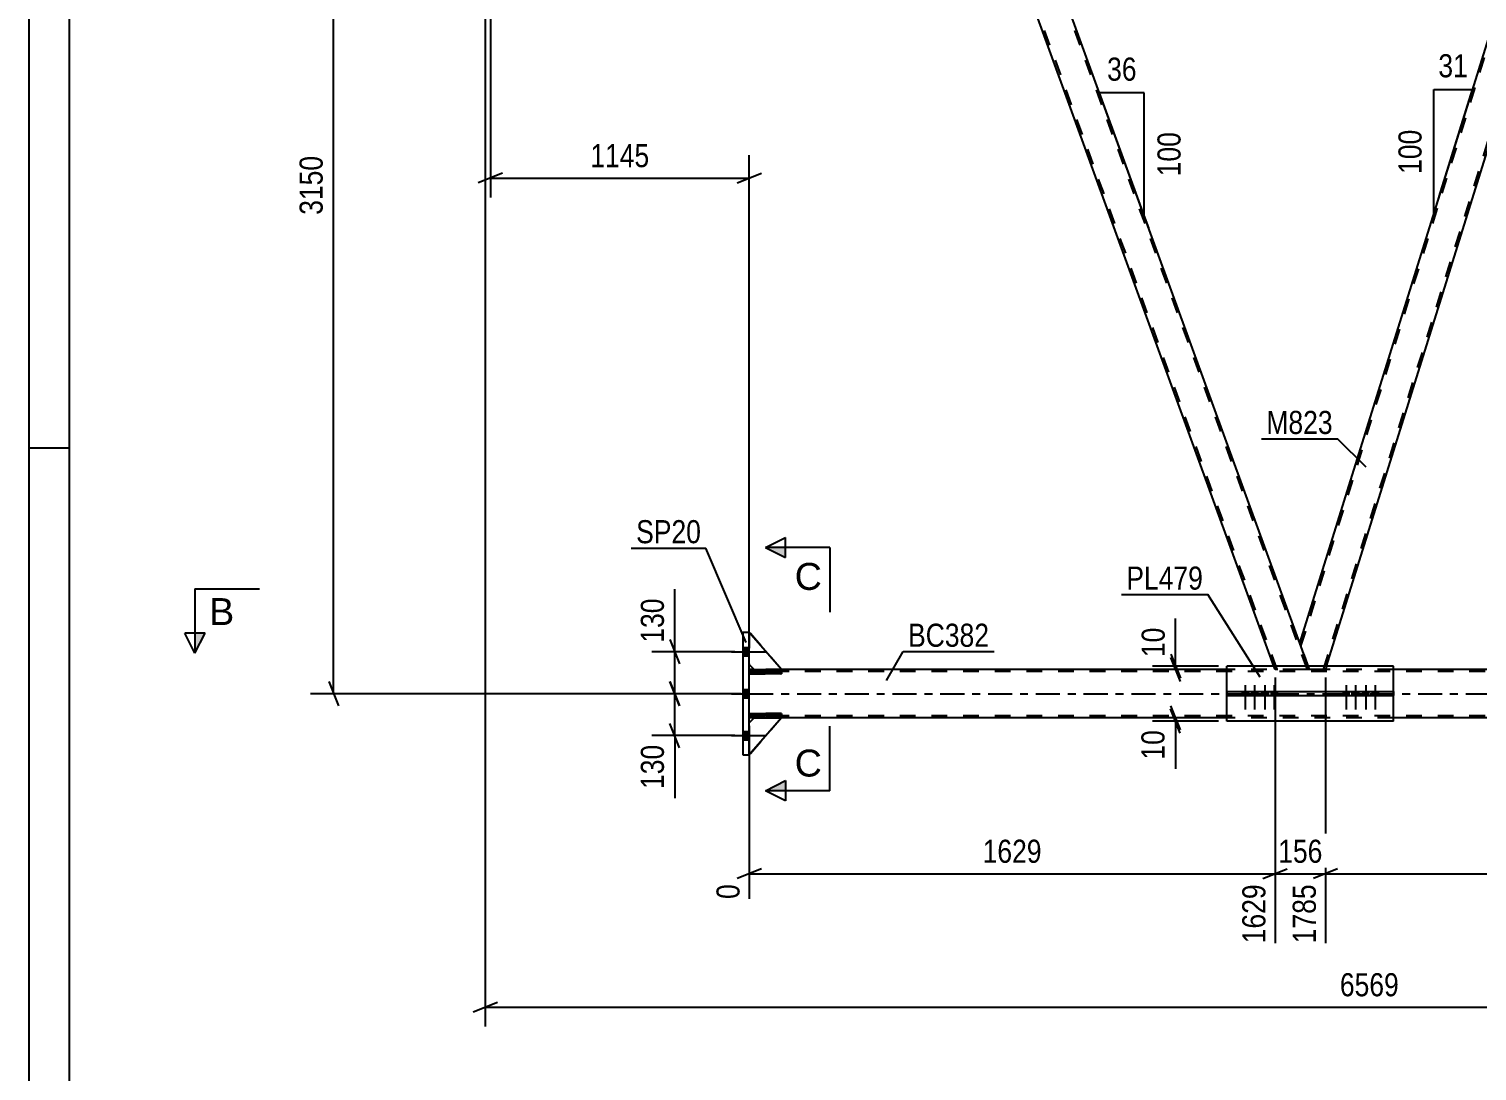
# Model space of a CAD drawing. Header units: millimetres. Extents: x 0 to 841, y 0 to 594.
# Drawn here: x 0 to 179.4, y 220.8 to 349.9 of the extents above; entities that cross this region are included whole.
import ezdxf

# ---------------------------------------------------------------- set-up
doc = ezdxf.new("R2010")
doc.units = ezdxf.units.MM
doc.linetypes.add('DXK_LINE_DOT2', pattern=[3.9198, 1.9599, -1.9599])
doc.linetypes.add('DXK_LINE_DOT3', pattern=[5.9187, 2.979, -0.9799, 0.9799, -0.9799])
doc.styles.add('Arial', font='ARIAL.TTF', dxfattribs={"height": 0.2})
doc.styles.add('Arial Narrow', font='ARIALN.TTF', dxfattribs={"height": 0.2})

# ---------------------------------------------------------------- blocks, each defined once
blk = doc.blocks.new('Unknown-570369591-1113')
at = {"color": 5, "linetype": 'Continuous'}
for p, q in [((0, 594), (0, 0)), ((5, 589), (5, 5)), ((5, 298), (0, 298))]:
    blk.add_line(p, q, dxfattribs=at)
blk = doc.blocks.new('Part-570369591-2662 - 2634')
at = {"color": 7, "linetype": 'DXK_LINE_DOT2'}
for p, q in [((114.61, 391.58), (110.35, 391.58)), ((110.5, 391.18), (110.35, 391.58)), ((154.65, 270.58), (110.61, 391.58)), ((158.39, 270.58), (114.35, 391.58)), ((114.75, 391.18), (114.61, 391.58)), ((158.65, 270.58), (157.47, 273.83)), ((154.39, 270.58), (154.24, 270.99)), ((158.65, 270.58), (154.39, 270.58))]:
    blk.add_line(p, q, dxfattribs=at)
at = {"color": 2, "linetype": 'Continuous'}
for p, q in [((154.24, 270.99), (110.5, 391.18)), ((157.47, 273.83), (114.75, 391.18))]:
    blk.add_line(p, q, dxfattribs=at)
blk = doc.blocks.new('Part-570369591-2764 - 2634')
at = {"color": 2, "linetype": 'Continuous'}
for p, q in [((89.24, 270.34), (93.24, 270.34)), ((89.24, 270.02), (89.24, 270.34)), ((93.24, 270.02), (89.24, 270.02)), ((93.24, 270.34), (93.24, 270.02))]:
    blk.add_line(p, q, dxfattribs=at)
at = {"color": 7, "linetype": 'DXK_LINE_DOT2'}
blk.add_line((89.84, 270.02), (89.84, 270.34), dxfattribs=at)
blk = doc.blocks.new('Part-570369591-2701 - 2634')
at = {"color": 2, "linetype": 'Continuous'}
for p, q in [((89.24, 275.18), (88.44, 275.18)), ((88.44, 275.18), (88.44, 259.98)), ((89.24, 259.98), (89.24, 275.18)), ((88.44, 259.98), (89.24, 259.98))]:
    blk.add_line(p, q, dxfattribs=at)
blk = doc.blocks.new('Part-570369591-2770 - 2634')
at = {"color": 2, "linetype": 'Continuous'}
for p, q in [((93.24, 270.58), (89.24, 275.18)), ((89.24, 271.18), (89.84, 270.58)), ((89.84, 270.58), (93.24, 270.58))]:
    blk.add_line(p, q, dxfattribs=at)
at = {"color": 7, "linetype": 'DXK_LINE_DOT2'}
blk.add_line((89.24, 275.18), (89.24, 271.18), dxfattribs=at)
blk = doc.blocks.new('Part-570369591-2771 - 2634')
at = {"color": 2, "linetype": 'Continuous'}
for p, q in [((89.24, 263.98), (89.84, 264.58)), ((93.24, 264.58), (89.24, 259.98)), ((89.84, 264.58), (93.24, 264.58))]:
    blk.add_line(p, q, dxfattribs=at)
at = {"color": 7, "linetype": 'DXK_LINE_DOT2'}
blk.add_line((89.24, 259.98), (89.24, 263.98), dxfattribs=at)
blk = doc.blocks.new('Part-570369591-2664 - 2634')
at = {"color": 7, "linetype": 'DXK_LINE_DOT2'}
for p, q in [((93.24, 270.58), (89.24, 275.18)), ((89.24, 275.18), (89.24, 271.18)), ((89.24, 271.18), (89.84, 270.58)), ((89.84, 270.58), (93.24, 270.58))]:
    blk.add_line(p, q, dxfattribs=at)
blk = doc.blocks.new('Part-570369591-2665 - 2634')
at = {"color": 7, "linetype": 'DXK_LINE_DOT2'}
for p, q in [((89.24, 263.98), (89.84, 264.58)), ((93.24, 264.58), (89.24, 259.98)), ((89.24, 259.98), (89.24, 263.98)), ((89.84, 264.58), (93.24, 264.58))]:
    blk.add_line(p, q, dxfattribs=at)
blk = doc.blocks.new('Part-570369591-2666 - 2634')
at = {"color": 7, "linetype": 'DXK_LINE_DOT2'}
for p, q in [((93.24, 265.14), (89.24, 265.14)), ((89.24, 265.14), (89.24, 264.82)), ((89.24, 264.82), (93.24, 264.82)), ((89.84, 264.82), (89.84, 265.14)), ((93.24, 264.82), (93.24, 265.14))]:
    blk.add_line(p, q, dxfattribs=at)
blk = doc.blocks.new('Part-570369591-2676 - 2634')
at = {"color": 2, "linetype": 'Continuous'}
for p, q in [((89.84, 270.58), (89.24, 270.58)), ((148.4, 270.58), (93.24, 270.58)), ((231.22, 270.58), (169.06, 270.58)), ((89.84, 264.58), (89.24, 264.58)), ((148.4, 264.58), (93.24, 264.58)), ((231.22, 264.58), (169.06, 264.58))]:
    blk.add_line(p, q, dxfattribs=at)
at = {"color": 7, "linetype": 'DXK_LINE_DOT2'}
for p, q in [((89.24, 264.58), (89.24, 270.58)), ((262.73, 270.34), (89.24, 270.34)), ((93.24, 270.58), (89.84, 270.58)), ((169.06, 270.58), (148.4, 270.58)), ((262.73, 264.82), (89.24, 264.82)), ((93.24, 264.58), (89.84, 264.58)), ((169.06, 264.58), (148.4, 264.58))]:
    blk.add_line(p, q, dxfattribs=at)
at = {"color": 7, "linetype": 'DXK_LINE_DOT3'}
blk.add_line((89.24, 267.58), (262.73, 267.58), dxfattribs=at)
blk = doc.blocks.new('Bolt-570369591-2864 - 2634')
at = {"linetype": 'Continuous'}
for points in [[(151.04, 267.83), (150.32, 267.83), (150.32, 267.35), (151.04, 267.35)], [(152.21, 267.83), (151.49, 267.83), (151.49, 267.35), (152.21, 267.35)], [(153.48, 267.83), (152.76, 267.83), (152.76, 267.35), (153.48, 267.35)], [(154.64, 267.83), (153.92, 267.83), (153.92, 267.35), (154.64, 267.35)]]:
    blk.add_hatch(color=1, dxfattribs=at).paths.add_polyline_path(points)
at = {"color": 1, "linetype": 'Continuous'}
for p, q in [((150.32, 267.83), (150.32, 267.35)), ((150.68, 268.63), (150.68, 265.63)), ((151.04, 267.83), (151.04, 267.35)), ((151.49, 267.83), (151.49, 267.35)), ((151.85, 268.63), (151.85, 265.63)), ((152.21, 267.83), (152.21, 267.35)), ((152.76, 267.83), (152.76, 267.35)), ((153.12, 268.63), (153.12, 265.63)), ((153.48, 267.83), (153.48, 267.35)), ((153.92, 267.83), (153.92, 267.35)), ((154.28, 268.63), (154.28, 265.63)), ((154.64, 267.83), (154.64, 267.35))]:
    blk.add_line(p, q, dxfattribs=at)
blk = doc.blocks.new('Part-570369591-2781 - 2634')
at = {"color": 2, "linetype": 'Continuous'}
for p, q in [((169.06, 270.99), (148.4, 270.99)), ((148.4, 267.83), (148.4, 270.99)), ((169.06, 267.83), (169.06, 270.99)), ((148.4, 264.19), (148.4, 267.35)), ((169.06, 264.19), (169.06, 267.35)), ((169.06, 264.19), (148.4, 264.19))]:
    blk.add_line(p, q, dxfattribs=at)
at = {"color": 7, "linetype": 'DXK_LINE_DOT2'}
for p, q in [((148.4, 267.35), (148.4, 267.83)), ((169.06, 267.35), (169.06, 267.83))]:
    blk.add_line(p, q, dxfattribs=at)
blk = doc.blocks.new('Part-570369591-2721 - 2634')
at = {"color": 2, "linetype": 'Continuous'}
for p, q in [((157.47, 273.83), (194.04, 391.18)), ((197.03, 387.33), (195.63, 391.18)), ((160.77, 270.99), (197.03, 387.33)), ((158.5, 270.99), (157.47, 273.83))]:
    blk.add_line(p, q, dxfattribs=at)
at = {"color": 7, "linetype": 'DXK_LINE_DOT2'}
for p, q in [((157.6, 273.46), (194.42, 391.58)), ((194.04, 391.18), (194.17, 391.58)), ((195.49, 391.58), (194.17, 391.58)), ((195.63, 391.18), (195.49, 391.58)), ((160.39, 270.58), (196.9, 387.7)), ((158.65, 270.58), (158.5, 270.99)), ((160.77, 270.99), (160.64, 270.58)), ((160.64, 270.58), (158.65, 270.58))]:
    blk.add_line(p, q, dxfattribs=at)
blk = doc.blocks.new('Part-570369591-2762 - 2634')
at = {"color": 7, "linetype": 'DXK_LINE_DOT2'}
for p, q in [((93.24, 270.34), (89.24, 270.34)), ((89.24, 270.34), (89.24, 270.02)), ((89.24, 270.02), (93.24, 270.02)), ((89.84, 270.02), (89.84, 270.34)), ((93.24, 270.02), (93.24, 270.34))]:
    blk.add_line(p, q, dxfattribs=at)
blk = doc.blocks.new('Part-570369591-2763 - 2634')
at = {"color": 2, "linetype": 'Continuous'}
for p, q in [((89.24, 265.14), (93.24, 265.14)), ((89.24, 264.82), (89.24, 265.14)), ((93.24, 264.82), (89.24, 264.82)), ((93.24, 265.14), (93.24, 264.82))]:
    blk.add_line(p, q, dxfattribs=at)
at = {"color": 7, "linetype": 'DXK_LINE_DOT2'}
blk.add_line((89.84, 264.82), (89.84, 265.14), dxfattribs=at)
blk = doc.blocks.new('Part-570369591-2829 - 2634')
at = {"color": 2, "linetype": 'Continuous'}
for p, q in [((148.4, 267.83), (169.06, 267.83)), ((148.4, 267.83), (148.4, 267.35)), ((148.4, 267.35), (169.06, 267.35)), ((153.58, 267.35), (153.58, 267.83)), ((163.89, 267.83), (163.89, 267.35)), ((169.06, 267.83), (169.06, 267.35))]:
    blk.add_line(p, q, dxfattribs=at)
blk = doc.blocks.new('Bolt-570369591-2852 - 2634')
at = {"linetype": 'Continuous'}
for points in [[(89.24, 272.26), (89.24, 273.3), (88.44, 273.3), (88.44, 272.26)], [(89.24, 272.26), (89.24, 273.3), (88.44, 273.3), (88.44, 272.26)], [(89.24, 272.26), (89.24, 273.3), (88.44, 273.3), (88.44, 272.26)], [(89.24, 267.06), (89.24, 268.1), (88.44, 268.1), (88.44, 267.06)], [(89.24, 267.06), (89.24, 268.1), (88.44, 268.1), (88.44, 267.06)], [(89.24, 261.86), (89.24, 262.9), (88.44, 262.9), (88.44, 261.86)], [(89.24, 261.86), (89.24, 262.9), (88.44, 262.9), (88.44, 261.86)], [(89.24, 261.86), (89.24, 262.9), (88.44, 262.9), (88.44, 261.86)]]:
    blk.add_hatch(color=1, dxfattribs=at).paths.add_polyline_path(points)
at = {"color": 1, "linetype": 'Continuous'}
for p, q in [((87.04, 272.78), (91.24, 272.78)), ((87.04, 272.78), (91.24, 272.78)), ((87.04, 272.78), (91.24, 272.78)), ((88.44, 273.3), (89.24, 273.3)), ((88.44, 273.3), (89.24, 273.3)), ((88.44, 273.3), (89.24, 273.3)), ((88.44, 272.26), (89.24, 272.26)), ((88.44, 272.26), (89.24, 272.26)), ((88.44, 272.26), (89.24, 272.26)), ((87.04, 267.58), (91.24, 267.58)), ((87.04, 267.58), (91.24, 267.58)), ((88.44, 268.1), (89.24, 268.1)), ((88.44, 268.1), (89.24, 268.1)), ((88.44, 267.06), (89.24, 267.06)), ((88.44, 267.06), (89.24, 267.06)), ((87.04, 262.38), (91.24, 262.38)), ((87.04, 262.38), (91.24, 262.38)), ((87.04, 262.38), (91.24, 262.38)), ((88.44, 262.9), (89.24, 262.9)), ((88.44, 262.9), (89.24, 262.9)), ((88.44, 262.9), (89.24, 262.9)), ((88.44, 261.86), (89.24, 261.86)), ((88.44, 261.86), (89.24, 261.86)), ((88.44, 261.86), (89.24, 261.86))]:
    blk.add_line(p, q, dxfattribs=at)
blk = doc.blocks.new('Bolt-570369591-2863 - 2634')
at = {"linetype": 'Continuous'}
for points in [[(163.54, 267.83), (162.82, 267.83), (162.82, 267.35), (163.54, 267.35)], [(164.71, 267.83), (163.99, 267.83), (163.99, 267.35), (164.71, 267.35)], [(165.98, 267.83), (165.26, 267.83), (165.26, 267.35), (165.98, 267.35)], [(167.15, 267.83), (166.43, 267.83), (166.43, 267.35), (167.15, 267.35)]]:
    blk.add_hatch(color=1, dxfattribs=at).paths.add_polyline_path(points)
at = {"color": 1, "linetype": 'Continuous'}
for p, q in [((162.82, 267.83), (162.82, 267.35)), ((163.18, 268.63), (163.18, 265.63)), ((163.54, 267.83), (163.54, 267.35)), ((163.99, 267.83), (163.99, 267.35)), ((164.35, 268.63), (164.35, 265.63)), ((164.71, 267.83), (164.71, 267.35)), ((165.26, 267.83), (165.26, 267.35)), ((165.62, 268.63), (165.62, 265.63)), ((165.98, 267.83), (165.98, 267.35)), ((166.43, 267.83), (166.43, 267.35)), ((166.79, 268.63), (166.79, 265.63)), ((167.15, 267.83), (167.15, 267.35))]:
    blk.add_line(p, q, dxfattribs=at)
blk = doc.blocks.new('StraightDimension-570369591-3029 - 2634')
at = {"color": 7, "linetype": 'Continuous'}
for p, q in [((38.34, 392.08), (37.14, 395.08)), ((56.93, 393.58), (34.89, 393.58)), ((37.74, 267.58), (37.74, 393.58)), ((88.24, 267.58), (34.89, 267.58)), ((37.14, 269.08), (38.34, 266.08))]:
    blk.add_line(p, q, dxfattribs=at)
at = {"color": 0}
blk.add_wipeout([(36.99, 334.83), (32.79, 334.83), (32.79, 326.32), (36.99, 326.32)], dxfattribs=at)
at = {"color": 3, "style": 'Arial Narrow'}
blk.add_text('3150', height=2.863, rotation=90.0002, dxfattribs=at).set_placement((36.39, 326.92))
blk = doc.blocks.new('StraightDimension-570369591-3622 - 2634')
at = {"color": 7, "linetype": 'Continuous'}
for p, q in [((57.17, 390.58), (57.17, 329.07)), ((89.24, 271.58), (89.24, 334.32)), ((58.67, 332.07), (55.67, 330.87)), ((87.74, 330.87), (90.74, 332.07)), ((57.17, 331.47), (89.24, 331.47))]:
    blk.add_line(p, q, dxfattribs=at)
at = {"color": 0}
blk.add_wipeout([(77.46, 332.22), (77.46, 336.42), (68.95, 336.42), (68.95, 332.22)], dxfattribs=at)
at = {"color": 3, "style": 'Arial Narrow'}
blk.add_text('1145', height=2.863, dxfattribs=at).set_placement((69.55, 332.82))
blk = doc.blocks.new('AngleDimension-570369591-3005 - 2634')
at = {"color": 7, "linetype": 'Continuous'}
for p, q in [((174.04, 342.46), (178.86, 342.46)), ((174.04, 327), (178.86, 342.46)), ((174.04, 327), (174.04, 342.46)), ((174.72, 329.17), (178.86, 342.46))]:
    blk.add_line(p, q, dxfattribs=at)
at = {"color": 0}
for points in [[(178.88, 343.36), (178.88, 347.56), (174.02, 347.56), (174.02, 343.36)], [(173.14, 338.07), (168.94, 338.07), (168.94, 331.39), (173.14, 331.39)]]:
    blk.add_wipeout(points, dxfattribs=at)
at = {"color": 3, "style": 'Arial Narrow'}
blk.add_text('31', height=2.863, dxfattribs=at).set_placement((174.62, 343.96))
blk.add_text('100', height=2.863, rotation=90.0002, dxfattribs=at).set_placement((172.54, 331.99))
blk = doc.blocks.new('StraightDimension-570369591-3061 - 2634')
at = {"color": 7, "linetype": 'Continuous'}
for p, q in [((141.44, 266.08), (142.64, 263.08)), ((142.64, 262.69), (141.44, 265.69)), ((147.4, 264.58), (139.19, 264.58)), ((147.4, 264.19), (139.19, 264.19)), ((142.04, 264.19), (142.04, 264.58))]:
    blk.add_line(p, q, dxfattribs=at)
at = {"color": 0}
blk.add_wipeout([(141.29, 263.66), (137.09, 263.66), (137.09, 258.81), (141.29, 258.81)], dxfattribs=at)
at = {"color": 7, "linetype": 'Continuous'}
blk.add_line((142.04, 264.19), (142.04, 258.28), dxfattribs=at)
blk.add_line((142.04, 264.19), (142.04, 258.28), dxfattribs=at)
at = {"color": 3, "style": 'Arial Narrow'}
blk.add_text('10', height=2.863, rotation=90.0002, dxfattribs=at).set_placement((140.69, 259.41))
blk = doc.blocks.new('StraightDimension-570369591-3078 - 2634')
at = {"color": 7, "linetype": 'Continuous'}
for p, q in [((147.4, 270.99), (139.22, 270.99)), ((141.47, 272.49), (142.67, 269.49)), ((142.67, 269.08), (141.47, 272.08)), ((142.07, 270.58), (142.07, 270.99)), ((147.4, 270.58), (139.22, 270.58))]:
    blk.add_line(p, q, dxfattribs=at)
at = {"color": 0}
blk.add_wipeout([(141.32, 276.37), (137.12, 276.37), (137.12, 271.51), (141.32, 271.51)], dxfattribs=at)
at = {"color": 7, "linetype": 'Continuous'}
blk.add_line((142.07, 270.99), (142.07, 276.89), dxfattribs=at)
blk.add_line((142.07, 270.99), (142.07, 276.89), dxfattribs=at)
at = {"color": 3, "style": 'Arial Narrow'}
blk.add_text('10', height=2.863, rotation=90.0002, dxfattribs=at).set_placement((140.72, 272.11))
blk = doc.blocks.new('StraightDimension-570369591-3583 - 2634')
at = {"color": 7, "linetype": 'Continuous'}
for p, q in [((87.44, 272.78), (77.17, 272.78)), ((79.42, 274.28), (80.62, 271.28)), ((80.02, 267.58), (80.02, 272.78)), ((87.44, 267.58), (77.17, 267.58)), ((80.62, 266.08), (79.42, 269.08))]:
    blk.add_line(p, q, dxfattribs=at)
at = {"color": 0}
blk.add_wipeout([(79.27, 279.99), (75.07, 279.99), (75.07, 273.3), (79.27, 273.3)], dxfattribs=at)
at = {"color": 7, "linetype": 'Continuous'}
blk.add_line((80.02, 272.78), (80.02, 280.51), dxfattribs=at)
blk.add_line((80.02, 272.78), (80.02, 280.51), dxfattribs=at)
at = {"color": 3, "style": 'Arial Narrow'}
blk.add_text('130', height=2.863, rotation=90.0002, dxfattribs=at).set_placement((78.67, 273.9))
blk = doc.blocks.new('StraightDimension-570369591-3591 - 2634')
at = {"color": 7, "linetype": 'Continuous'}
for p, q in [((87.44, 267.58), (77.17, 267.58)), ((79.42, 269.08), (80.62, 266.08)), ((80.02, 262.38), (80.02, 267.58)), ((80.62, 260.88), (79.42, 263.88)), ((87.44, 262.38), (77.17, 262.38))]:
    blk.add_line(p, q, dxfattribs=at)
at = {"color": 0}
blk.add_wipeout([(79.27, 261.85), (75.07, 261.85), (75.07, 255.17), (79.27, 255.17)], dxfattribs=at)
at = {"color": 7, "linetype": 'Continuous'}
blk.add_line((80.02, 262.38), (80.02, 254.64), dxfattribs=at)
blk.add_line((80.02, 262.38), (80.02, 254.64), dxfattribs=at)
at = {"color": 3, "style": 'Arial Narrow'}
blk.add_text('130', height=2.863, rotation=90.0002, dxfattribs=at).set_placement((78.67, 255.77))
blk = doc.blocks.new('StraightDimension-570369591-3600 - 2634')
at = {"color": 7, "linetype": 'Continuous'}
for p, q in [((198.19, 390.08), (196.99, 393.08)), ((146.02, 391.58), (199.99, 391.58)), ((197.59, 270.58), (197.59, 391.58)), ((196.99, 272.08), (198.19, 269.08)), ((197.99, 270.58), (199.99, 270.58))]:
    blk.add_line(p, q, dxfattribs=at)
at = {"color": 0}
blk.add_wipeout([(196.84, 335.33), (192.64, 335.33), (192.64, 326.82), (196.84, 326.82)], dxfattribs=at)
at = {"color": 3, "style": 'Arial Narrow'}
blk.add_text('3025', height=2.863, rotation=90.0002, dxfattribs=at).set_placement((196.24, 327.42))
blk = doc.blocks.new('StraightDimension-570369591-3611 - 2634')
at = {"color": 7, "linetype": 'Continuous'}
for p, q in [((56.53, 386.08), (56.53, 226.33)), ((58.03, 229.33), (55.03, 228.13)), ((56.53, 228.73), (275.63, 228.73))]:
    blk.add_line(p, q, dxfattribs=at)
at = {"color": 0}
blk.add_wipeout([(170.34, 229.48), (170.34, 233.68), (161.82, 233.68), (161.82, 229.48)], dxfattribs=at)
at = {"color": 3, "style": 'Arial Narrow'}
blk.add_text('6569', height=2.863, dxfattribs=at).set_placement((162.42, 230.08))
blk = doc.blocks.new('AngleDimension-570369591-3632 - 2634')
at = {"color": 7, "linetype": 'Continuous'}
for p, q in [((138.18, 342.04), (132.64, 342.04)), ((138.18, 326.82), (132.64, 342.04)), ((138.18, 326.82), (138.18, 342.04)), ((138.73, 325.3), (138.18, 326.82))]:
    blk.add_line(p, q, dxfattribs=at)
at = {"color": 0}
for points in [[(137.83, 342.94), (137.83, 347.14), (132.98, 347.14), (132.98, 342.94)], [(143.28, 337.77), (139.08, 337.77), (139.08, 331.09), (143.28, 331.09)]]:
    blk.add_wipeout(points, dxfattribs=at)
at = {"color": 3, "style": 'Arial Narrow'}
blk.add_text('36', height=2.863, dxfattribs=at).set_placement((133.58, 343.54))
blk.add_text('100', height=2.863, rotation=90.0002, dxfattribs=at).set_placement((142.68, 331.69))
blk = doc.blocks.new('StraightDimension-570369591-6553 - 2634')
at = {"color": 7, "linetype": 'Continuous'}
for p, q in [((160.64, 269.58), (160.64, 236.65)), ((239.53, 269.58), (239.53, 236.65)), ((162.14, 245.87), (159.14, 244.67)), ((238.03, 244.67), (241.03, 245.87)), ((160.64, 245.27), (239.53, 245.27))]:
    blk.add_line(p, q, dxfattribs=at)
at = {"color": 0}
blk.add_wipeout([(204.34, 246.02), (204.34, 250.22), (195.83, 250.22), (195.83, 246.02)], dxfattribs=at)
at = {"color": 0, "linetype": 'Continuous'}
blk.add_wipeout([(238.93, 244.57), (234.73, 244.57), (234.73, 236.05), (238.93, 236.05)], dxfattribs=at)
at = {"color": 3, "style": 'Arial Narrow'}
blk.add_text('1972', height=2.863, dxfattribs=at).set_placement((196.43, 246.62))
at = {"color": 3, "linetype": 'Continuous', "style": 'Arial Narrow'}
blk.add_text('3757', height=2.863, rotation=90.0002, dxfattribs=at).set_placement((238.33, 236.65))
blk = doc.blocks.new('StraightDimension-570369591-6554 - 2634')
at = {"color": 7, "linetype": 'Continuous'}
for p, q in [((154.39, 269.58), (154.39, 236.65)), ((160.64, 269.58), (160.64, 236.65)), ((152.89, 244.67), (155.89, 245.87)), ((162.14, 245.87), (159.14, 244.67)), ((154.39, 245.27), (160.64, 245.27))]:
    blk.add_line(p, q, dxfattribs=at)
at = {"color": 0}
blk.add_wipeout([(160.86, 246.02), (160.86, 250.22), (154.18, 250.22), (154.18, 246.02)], dxfattribs=at)
at = {"color": 0, "linetype": 'Continuous'}
blk.add_wipeout([(160.04, 244.57), (155.84, 244.57), (155.84, 236.05), (160.04, 236.05)], dxfattribs=at)
at = {"color": 3, "style": 'Arial Narrow'}
blk.add_text('156', height=2.863, dxfattribs=at).set_placement((154.78, 246.62))
at = {"color": 3, "linetype": 'Continuous', "style": 'Arial Narrow'}
blk.add_text('1785', height=2.863, rotation=90.0002, dxfattribs=at).set_placement((159.44, 236.65))
blk = doc.blocks.new('StraightDimension-570369591-6555 - 2634')
at = {"color": 7, "linetype": 'Continuous'}
for p, q in [((154.39, 269.58), (154.39, 236.65)), ((89.24, 263.58), (89.24, 242.14)), ((90.74, 245.87), (87.74, 244.67)), ((152.89, 244.67), (155.89, 245.87)), ((89.24, 245.27), (154.39, 245.27))]:
    blk.add_line(p, q, dxfattribs=at)
at = {"color": 0}
blk.add_wipeout([(126.07, 246.02), (126.07, 250.22), (117.56, 250.22), (117.56, 246.02)], dxfattribs=at)
at = {"color": 0, "linetype": 'Continuous'}
for points in [[(88.64, 244.57), (84.44, 244.57), (84.44, 241.54), (88.64, 241.54)], [(153.79, 244.57), (149.59, 244.57), (149.59, 236.05), (153.79, 236.05)]]:
    blk.add_wipeout(points, dxfattribs=at)
at = {"color": 3, "style": 'Arial Narrow'}
blk.add_text('1629', height=2.863, dxfattribs=at).set_placement((118.16, 246.62))
at = {"color": 3, "linetype": 'Continuous', "style": 'Arial Narrow'}
for s, height, p in [('0', 2.86, (88.04, 242.14)), ('1629', 2.863, (153.19, 236.65))]:
    blk.add_text(s, height=height, rotation=90.0002, dxfattribs=at).set_placement(p)
blk = doc.blocks.new('Mark-570369591-2672 - 2634')
at = {"color": 0}
blk.add_wipeout([(118.97, 273.39), (118.97, 276.39), (108.92, 276.39), (108.92, 273.39)], dxfattribs=at)
blk.add_wipeout([(118.97, 273.39), (118.97, 276.39), (108.92, 276.39), (108.92, 273.39)], dxfattribs=at)
at = {"color": 30, "linetype": 'Continuous'}
for p, q in [((106.23, 269.2), (108.32, 272.79)), ((108.32, 272.79), (119.57, 272.79))]:
    blk.add_line(p, q, dxfattribs=at)
at = {"color": 3, "style": 'Arial Narrow'}
blk.add_text('BC382', height=2.863, dxfattribs=at).set_placement((108.92, 273.39))
blk = doc.blocks.new('Mark-570369591-2697 - 2634')
at = {"color": 0}
blk.add_wipeout([(83.27, 286.22), (83.27, 289.22), (75.23, 289.22), (75.23, 286.22)], dxfattribs=at)
blk.add_wipeout([(83.27, 286.22), (83.27, 289.22), (75.23, 289.22), (75.23, 286.22)], dxfattribs=at)
at = {"color": 30, "linetype": 'Continuous'}
for p in [(74.63, 285.62), (88.86, 273.91)]:
    blk.add_line(p, (83.87, 285.62), dxfattribs=at)
at = {"color": 3, "style": 'Arial Narrow'}
blk.add_text('SP20', height=2.863, dxfattribs=at).set_placement((75.23, 286.22))
blk = doc.blocks.new('Mark-570369591-2717 - 2634')
at = {"color": 0}
blk.add_wipeout([(161.53, 299.76), (161.53, 302.76), (153.31, 302.76), (153.31, 299.76)], dxfattribs=at)
blk.add_wipeout([(161.53, 299.76), (161.53, 302.76), (153.31, 302.76), (153.31, 299.76)], dxfattribs=at)
at = {"color": 30, "linetype": 'Continuous'}
for p in [(152.71, 299.16), (165.66, 295.63)]:
    blk.add_line(p, (162.13, 299.16), dxfattribs=at)
at = {"color": 3, "style": 'Arial Narrow'}
blk.add_text('M823', height=2.863, dxfattribs=at).set_placement((153.31, 299.76))
blk = doc.blocks.new('Mark-570369591-2777 - 2634')
at = {"color": 0}
blk.add_wipeout([(145.47, 280.47), (145.47, 283.47), (135.96, 283.47), (135.96, 280.47)], dxfattribs=at)
blk.add_wipeout([(145.47, 280.47), (145.47, 283.47), (135.96, 283.47), (135.96, 280.47)], dxfattribs=at)
at = {"color": 30, "linetype": 'Continuous'}
for p in [(135.36, 279.87), (152.55, 269.62)]:
    blk.add_line(p, (146.07, 279.87), dxfattribs=at)
at = {"color": 3, "style": 'Arial Narrow'}
blk.add_text('PL479', height=2.863, dxfattribs=at).set_placement((135.96, 280.47))
blk = doc.blocks.new('SectionMark-570369591-3643 - 2634')
at = {"linetype": 'Continuous'}
blk.add_hatch(color=6, dxfattribs=at).paths.add_polyline_path([(20.57, 275.08), (21.82, 275.08), (20.57, 272.58)])
at = {"color": 6, "linetype": 'Continuous'}
for p, q in [((20.57, 280.58), (28.57, 280.58)), ((20.57, 280.58), (20.57, 272.58)), ((20.57, 272.58), (19.32, 275.08)), ((21.82, 275.08), (19.32, 275.08)), ((20.57, 272.58), (21.82, 275.08))]:
    blk.add_line(p, q, dxfattribs=at)
at = {"color": 0, "linetype": 'Continuous'}
blk.add_wipeout([(25.43, 276.08), (25.43, 279.58), (22.32, 279.58), (22.32, 276.08)], dxfattribs=at)
at = {"color": 3, "linetype": 'Continuous', "style": 'Arial'}
blk.add_text('B', height=3.34, dxfattribs=at).set_placement((22.32, 276.08))
blk = doc.blocks.new('SectionMark-570369591-3649 - 2634')
at = {"linetype": 'Continuous'}
for points in [[(93.74, 285.69), (93.74, 284.44), (91.24, 285.69)], [(93.74, 256.81), (93.74, 255.56), (91.24, 255.56)]]:
    blk.add_hatch(color=6, dxfattribs=at).paths.add_polyline_path(points)
at = {"color": 6, "linetype": 'Continuous'}
for p, q in [((91.24, 285.69), (93.74, 286.94)), ((99.24, 285.69), (91.24, 285.69)), ((91.24, 285.69), (93.74, 284.44)), ((93.74, 284.44), (93.74, 286.94)), ((99.24, 285.69), (99.24, 277.69)), ((99.24, 255.56), (99.24, 263.56)), ((91.24, 255.56), (93.74, 256.81)), ((93.74, 256.81), (93.74, 254.31)), ((99.24, 255.56), (91.24, 255.56)), ((93.74, 254.31), (91.24, 255.56))]:
    blk.add_line(p, q, dxfattribs=at)
at = {"color": 0, "linetype": 'Continuous'}
for points in [[(98.24, 280.44), (98.24, 283.94), (94.87, 283.94), (94.87, 280.44)], [(98.24, 257.31), (98.24, 260.81), (94.87, 260.81), (94.87, 257.31)]]:
    blk.add_wipeout(points, dxfattribs=at)
at = {"color": 3, "linetype": 'Continuous', "style": 'Arial'}
for p in [(94.87, 280.44), (94.87, 257.31)]:
    blk.add_text('C', height=3.34, dxfattribs=at).set_placement(p)

msp = doc.modelspace()

# ---------------------------------------------------------------- block references
for name in ['Unknown-570369591-1113', 'Part-570369591-2662 - 2634', 'Part-570369591-2721 - 2634', 'Part-570369591-2701 - 2634', 'Part-570369591-2770 - 2634', 'Part-570369591-2664 - 2634', 'Bolt-570369591-2852 - 2634', 'Part-570369591-2781 - 2634', 'Part-570369591-2676 - 2634', 'Part-570369591-2764 - 2634', 'Part-570369591-2762 - 2634', 'Part-570369591-2829 - 2634', 'Bolt-570369591-2864 - 2634', 'Bolt-570369591-2863 - 2634', 'Part-570369591-2666 - 2634', 'Part-570369591-2763 - 2634', 'Part-570369591-2771 - 2634', 'Part-570369591-2665 - 2634']:
    msp.add_blockref(name, (0, 0))

# ---------------------------------------------------------------- next in the draw order: block references
for name in ['StraightDimension-570369591-3029 - 2634', 'AngleDimension-570369591-3005 - 2634', 'StraightDimension-570369591-3078 - 2634', 'StraightDimension-570369591-3061 - 2634']:
    msp.add_blockref(name, (0, 0))

# ---------------------------------------------------------------- next in the draw order: block references
for name in ['StraightDimension-570369591-3600 - 2634', 'StraightDimension-570369591-3622 - 2634']:
    msp.add_blockref(name, (0, 0))

# ---------------------------------------------------------------- next in the draw order: block references
msp.add_blockref('StraightDimension-570369591-3583 - 2634', (0, 0))

# ---------------------------------------------------------------- next in the draw order: block references
msp.add_blockref('StraightDimension-570369591-3591 - 2634', (0, 0))

# ---------------------------------------------------------------- next in the draw order: block references
msp.add_blockref('StraightDimension-570369591-3611 - 2634', (0, 0))

# ---------------------------------------------------------------- next in the draw order: block references
for name in ['AngleDimension-570369591-3632 - 2634', 'Mark-570369591-2717 - 2634', 'Mark-570369591-2697 - 2634', 'StraightDimension-570369591-6553 - 2634']:
    msp.add_blockref(name, (0, 0))

# ---------------------------------------------------------------- next in the draw order: block references
msp.add_blockref('StraightDimension-570369591-6554 - 2634', (0, 0))

# ---------------------------------------------------------------- next in the draw order: block references
msp.add_blockref('StraightDimension-570369591-6555 - 2634', (0, 0))

# ---------------------------------------------------------------- next in the draw order: block references
for name in ['Mark-570369591-2777 - 2634', 'Mark-570369591-2672 - 2634']:
    msp.add_blockref(name, (0, 0))

# ---------------------------------------------------------------- next in the draw order: block references
msp.add_blockref('SectionMark-570369591-3643 - 2634', (0, 0))

# ---------------------------------------------------------------- next in the draw order: block references
msp.add_blockref('SectionMark-570369591-3649 - 2634', (0, 0))

doc.saveas('drawing.dxf')
